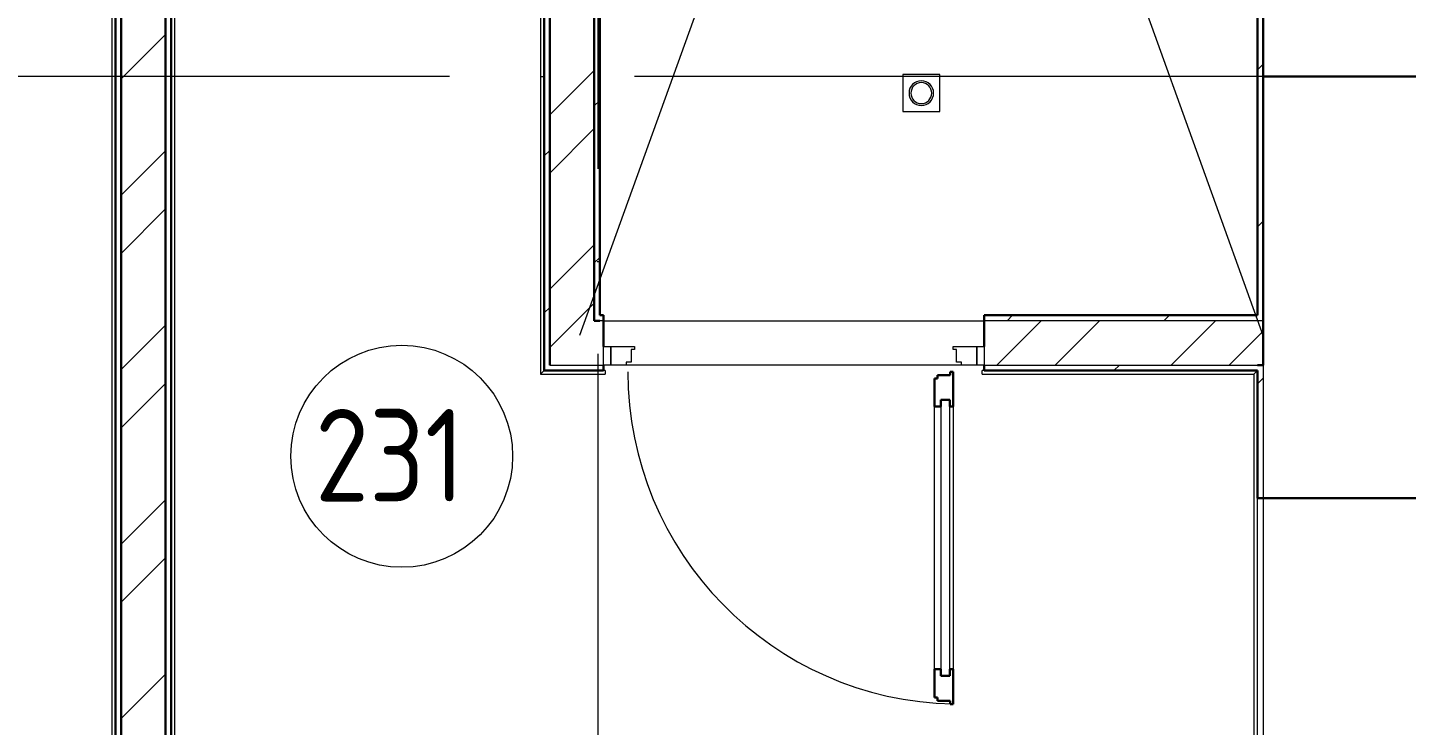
# Model space of a CAD drawing. Header units: millimetres. Extents: x -421858 to 614926, y -468665 to 141641.
# Drawn here: x 134183 to 137914, y 15209 to 17095 of the extents above; entities that cross this region are included whole.
import ezdxf

# ---------------------------------------------------------------- set-up
doc = ezdxf.new("R2010")
doc.units = ezdxf.units.MM
doc.linetypes.add('ADSK_Линия сетки', pattern=[25, 20, -2.5, 0, -2.5])
doc.linetypes.add('ADSK_Сверху', pattern=[450, 300, -150])
for name, color, linetype, lineweight in [('Двери', 252, 'Continuous', 9), ('Линии', 252, 'Continuous', 9), ('Марки помещений', 252, 'Continuous', 20), ('Ограждение', 252, 'Continuous', 9), ('Оси', 252, 'Continuous', 9), ('Сантехника', 252, 'Continuous', 9), ('Стены внутренние', 7, 'Continuous', 18), ('Стены наружные', 7, 'Continuous', 18), ('Стены штриховка', 252, 'Continuous', 9)]:
    doc.layers.add(name, color=color, linetype=linetype, lineweight=lineweight)
doc.layers.add('Двери открывание', color=7, linetype='Continuous', lineweight=9, true_color=0xc0c0c0)
doc.styles.add('GOST Common_2', font='', dxfattribs={"width": 0.9, "height": 250})
doc.styles.get('GOST Common_2').set_extended_font_data('GOST type B')

# ---------------------------------------------------------------- blocks, each defined once
blk = doc.blocks.new('2 этаж')
at = {"layer": 'Двери', "color": 251, "true_color": 0x636466}
for p, q in [((135741, 16232.7), (135761, 16232.7)), ((135741, 16182.7), (135741, 16232.7)), ((135761, 16232.7), (135761, 16182.7)), ((135761, 16232.7), (135825, 16232.7)), ((135761, 16182.7), (135761, 16232.7)), ((135825, 16232.7), (135825, 16224.7)), ((136687, 16232.7), (136751, 16232.7)), ((136687, 16224.7), (136687, 16232.7)), ((136751, 16232.7), (136771, 16232.7)), ((136751, 16182.7), (136751, 16232.7)), ((136751, 16232.7), (136751, 16182.7)), ((136771, 16232.7), (136771, 16182.7)), ((135816, 16224.7), (135816, 16190.7)), ((135825, 16224.7), (135816, 16224.7)), ((136696, 16224.7), (136687, 16224.7)), ((136696, 16190.7), (136696, 16224.7)), ((135761, 16182.7), (135741, 16182.7)), ((135802, 16182.7), (135761, 16182.7)), ((135802, 16190.7), (135802, 16182.7)), ((135816, 16190.7), (135802, 16190.7)), ((136710, 16190.7), (136696, 16190.7)), ((136710, 16182.7), (136710, 16190.7)), ((136751, 16182.7), (136710, 16182.7)), ((136771, 16182.7), (136751, 16182.7)), ((136654, 16088.7), (136654, 15342.7)), ((136678, 16088.7), (136654, 16088.7)), ((136678, 15342.7), (136678, 16088.7)), ((136637, 15360.7), (136637, 16070.7)), ((136687, 16070.7), (136687, 15360.7)), ((136654, 15342.7), (136678, 15342.7))]:
    blk.add_line(p, q, dxfattribs=at)
at = {"layer": 'Двери', "color": 251, "lineweight": 30, "true_color": 0x636466}
for p, q in [((136645, 16146.7), (136645, 16155.7)), ((136645, 16155.7), (136679, 16155.7)), ((136679, 16164.7), (136687, 16164.7)), ((136679, 16155.7), (136679, 16164.7)), ((136687, 16164.7), (136687, 16070.7)), ((136637, 16146.7), (136645, 16146.7)), ((136637, 16070.7), (136637, 16146.7)), ((136654, 16070.7), (136654, 16088.7)), ((136654, 16088.7), (136678, 16088.7)), ((136678, 16088.7), (136678, 16070.7)), ((136637, 16070.7), (136654, 16070.7)), ((136678, 16070.7), (136687, 16070.7)), ((136637, 15284.7), (136637, 15360.7)), ((136637, 15360.7), (136654, 15360.7)), ((136654, 15360.7), (136654, 15342.7)), ((136654, 15342.7), (136678, 15342.7)), ((136678, 15360.7), (136687, 15360.7)), ((136678, 15342.7), (136678, 15360.7)), ((136687, 15360.7), (136687, 15266.7)), ((136645, 15284.7), (136637, 15284.7)), ((136645, 15275.7), (136645, 15284.7)), ((136679, 15275.7), (136645, 15275.7)), ((136679, 15266.7), (136679, 15275.7)), ((136687, 15266.7), (136679, 15266.7))]:
    blk.add_line(p, q, dxfattribs=at)
at = {"layer": 'Двери открывание', "color": 251, "true_color": 0x636466}
blk.add_arc((136705, 16164.7), 898, 180, 268.8515, dxfattribs=at)
at = {"layer": 'Линии', "color": 251, "linetype": 'ADSK_Сверху', "ltscale": 100, "true_color": 0x636466}
for p, q in [((136276.6, 17926.8), (135676, 16262.7)), ((136925.9, 17926.8), (137526, 16260.7))]:
    blk.add_line(p, q, dxfattribs=at)
at = {"layer": 'Марки помещений', "color": 251, "true_color": 0x636466}
blk.add_circle((135195.3, 15936.2), 300, dxfattribs=at)
at = {"layer": 'Ограждение', "color": 251, "true_color": 0x636466}
for p, q in [((134411, 18962.7), (134411, 13287.7)), ((134581, 13287.7), (134581, 18962.7)), ((135571, 18962.7), (135571, 16157.7)), ((135571, 16157.7), (135581, 16167.7)), ((135571, 16157.7), (135746, 16157.7)), ((135746, 16167.7), (135741, 16167.7)), ((135746, 16167.7), (135746, 16157.7)), ((136766, 16157.7), (136766, 16167.7)), ((136771, 16167.7), (136766, 16167.7)), ((136766, 16157.7), (137501, 16157.7)), ((137501, 16157.7), (137511, 16167.7)), ((137501, 16157.7), (137501, 13287.7))]:
    blk.add_line(p, q, dxfattribs=at)
at = {"layer": 'Оси', "color": 251, "linetype": 'ADSK_Линия сетки', "ltscale": 100, "true_color": 0x636466}
for p, q in [((135726, 33713.4), (135726, -32263.4)), ((137526, 33713.4), (137526, -32263.4)), ((165326, 16962.7), (93603.7, 16962.7))]:
    blk.add_line(p, q, dxfattribs=at)
at = {"layer": 'Сантехника', "color": 251, "true_color": 0x636466}
for p, q in [((136551, 16967.7), (136551, 16867.7)), ((136651, 16967.7), (136551, 16967.7)), ((136651, 16867.7), (136651, 16967.7)), ((136551, 16867.7), (136651, 16867.7))]:
    blk.add_line(p, q, dxfattribs=at)
for radius, start, end in [(33.3, 0, 180), (28.3, 0, 180), (33.3, 180, 0), (28.3, 180, 0)]:
    blk.add_arc((136601, 16917.7), radius, start, end, dxfattribs=at)
at = {"layer": 'Стены внутренние', "color": 251, "lineweight": 30, "true_color": 0x636466}
for p, q in [((137526, 16962.7), (138616, 16962.7)), ((137916, 16962.7), (137526, 16962.7)), ((137526, 15822.7), (138228, 15822.7))]:
    blk.add_line(p, q, dxfattribs=at)
at = {"layer": 'Стены внутренние', "color": 251, "true_color": 0x636466}
blk.add_line((137526, 16182.7), (137526, 15822.7), dxfattribs=at)
at = {"layer": 'Стены наружные', "color": 251, "lineweight": 30, "true_color": 0x636466}
for p, q in [((134556, 13262.7), (134556, 18962.7)), ((134571, 18962.7), (134571, 13277.7)), ((135581, 16167.7), (135581, 18962.7)), ((135596, 18962.7), (135596, 16182.7)), ((134421, 18662.7), (134421, 13277.7)), ((134436, 13262.7), (134436, 18662.7)), ((137526, 18552.7), (137526, 16182.7)), ((135716, 16302.7), (135716, 18472.7)), ((135731, 18457.7), (135731, 16317.7)), ((137511, 16317.7), (137511, 18457.7)), ((135741, 16317.7), (135731, 16317.7)), ((135741, 16317.7), (135741, 16232.7)), ((136771, 16317.7), (136771, 16232.7)), ((137511, 16317.7), (136771, 16317.7)), ((135731, 16302.7), (135716, 16302.7)), ((135581, 16167.7), (135741, 16167.7)), ((135741, 16182.7), (135741, 16167.7)), ((136771, 16182.7), (136771, 16167.7)), ((136771, 16167.7), (137511, 16167.7)), ((137511, 16182.7), (137526, 16182.7)), ((137511, 16167.7), (137511, 15822.7)), ((137526, 15822.7), (137511, 15822.7))]:
    blk.add_line(p, q, dxfattribs=at)
at = {"layer": 'Стены наружные', "color": 251, "linetype": 'Continuous', "lineweight": 9, "true_color": 0x636466}
for p, q in [((134436, 16956.2), (134556, 17076.2)), ((135596, 16858.9), (135716, 16978.9)), ((137511, 16980.9), (137526, 16995.9)), ((135716, 16883), (135731, 16898)), ((135596, 16701.8), (135716, 16821.8)), ((134436, 16641.9), (134556, 16761.9)), ((135581, 16748), (135596, 16763)), ((134436, 16484.7), (134556, 16604.7)), ((137511, 16556.6), (137526, 16571.6)), ((135596, 16387.5), (135716, 16507.5)), ((135716, 16458.7), (135731, 16473.7)), ((135668.4, 16302.7), (135716, 16350.3)), ((135581, 16323.7), (135596, 16338.7)), ((136832.9, 16302.7), (136847.9, 16317.7)), ((137257.1, 16302.7), (137272.1, 16317.7)), ((134436, 16170.4), (134556, 16290.4)), ((135596, 16230.3), (135668.4, 16302.7)), ((136805.7, 16182.7), (136925.7, 16302.7)), ((136962.8, 16182.7), (137082.8, 16302.7)), ((137277.1, 16182.7), (137397.1, 16302.7)), ((137434.3, 16182.7), (137526, 16274.5)), ((137122.1, 16167.7), (137137.1, 16182.7)), ((134436, 16013.3), (134556, 16133.3)), ((137511, 16132.4), (137526, 16147.4)), ((134436, 15698.9), (134556, 15818.9)), ((134436, 15541.8), (134556, 15661.8)), ((134436, 15227.5), (134556, 15347.5))]:
    blk.add_line(p, q, dxfattribs=at)
at = {"layer": 'Стены наружные', "color": 251, "true_color": 0x636466}
for p, q in [((135741, 16302.7), (136771, 16302.7)), ((136710, 16182.7), (135802, 16182.7)), ((137511, 14492.7), (137511, 15822.7))]:
    blk.add_line(p, q, dxfattribs=at)
at = {"layer": 'Стены штриховка', "color": 251, "true_color": 0x636466}
for p, q in [((135741, 16302.7), (135731, 16302.7)), ((137526, 16302.7), (136771, 16302.7)), ((135596, 16182.7), (135741, 16182.7)), ((136771, 16182.7), (137511, 16182.7))]:
    blk.add_line(p, q, dxfattribs=at)
at = {"layer": 'Марки помещений', "color": 251, "true_color": 0x636466, "style": 'GOST Common_2', "width": 0.9}
blk.add_text('231', height=250, dxfattribs=at).set_placement((134960.4, 15813.9))

msp = doc.modelspace()

# ---------------------------------------------------------------- block references
msp.add_blockref('2 этаж', (0, 0))

doc.saveas('drawing.dxf')
